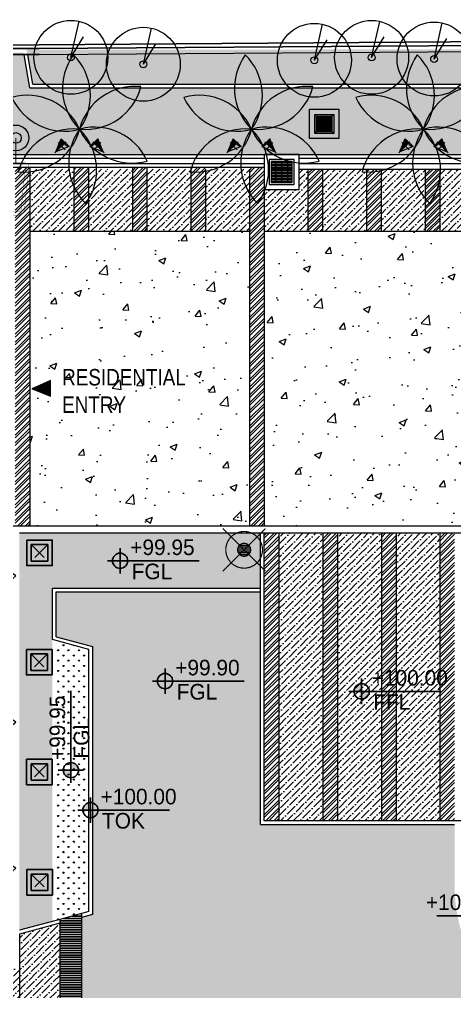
# Model space of a CAD drawing. Header units: millimetres. Extents: x 7964926 to 16080295, y -6277184 to -2986664.
# Drawn here: x 8175355 to 8187247, y -3103046 to -3076468 of the extents above; entities that cross this region are included whole.
import ezdxf

# ---------------------------------------------------------------- set-up
doc = ezdxf.new("R2010")
doc.units = ezdxf.units.MM
doc.header["$LTSCALE"] = 2000
doc.header["$MEASUREMENT"] = 0
doc.linetypes.add('( Hidden )', pattern=[0.375, 0.25, -0.125])
doc.linetypes.add('1', pattern=[0, 0, 0])
for name, color, linetype in [('a-hatch', 8, 'Continuous'), ('EARTHPIT', 230, 'Continuous'), ('L - proposed trees', 74, 'Continuous'), ('L-FL', 7, 'Continuous')]:
    doc.layers.add(name, color=color, linetype=linetype)
for name, color, linetype, lineweight in [('L - paving', 9, 'Continuous', 5), ('L- existing trees', 76, 'Continuous', 18), ('L-CHAMBERS', 50, 'Continuous', 5), ('L-compound wall', 7, 'Continuous', 20), ('L-DIM', 2, 'Continuous', 18), ('L-ELE 2', 30, 'Continuous', 15), ('L-ELE 4', 27, 'Continuous', 9), ('L-HATCH-1', 9, 'Continuous', 5), ('L-kerb', 24, 'Continuous', 13), ('L-LAWN HATCH', 96, 'Continuous', 5), ('L-lights', 213, 'Continuous', 0), ('L-Paver 400x400', 250, '1', 13), ('L-SHRUBS', 96, 'Continuous', 18), ('L-TEXT', 7, 'Continuous', 20)]:
    doc.layers.add(name, color=color, linetype=linetype, lineweight=lineweight)
doc.styles.add('Arial narrow', font='ARIALN.TTF')
doc.styles.add('Century Gothic', font='GOTHIC.TTF')
doc.styles.get("Standard").update_dxf_attribs({"font": 'romans.shx', "width": 0.75})
pattern_1 = [(90, (0.1326889004558325, -9.601470082998276e-06), (-141.4213562, 141.4213562), [37.5, -245.3427126]), (45, (0.1326889004558325, -9.601470082998276e-06), (-141.4213562373095, 141.4213562373095), [37.5, -162.5]), (135, (0.1326889004558325, -9.601470082998276e-06), (-141.4213562373095, -141.4213562373095), [37.5, -162.5])]
pattern_2 = [(45, (0.7553273048251867, 1106.924651841633), (66.29126073623884, 243.0679560328757), [312.5, -62.5, 0, -62.5])]
pattern_3 = [(45, (6400.755325192586, 1106.924651841167), (66.29126073623884, 243.0679560328757), [312.5, -62.5, 0, -62.5])]
pattern_4 = [(49.99999999999999, (0, 0), (1972.465502152072, -172.5683712021365), [206.25, -2268.75]), (355, (0, 0), (-381.56616743575, 2068.528367675033), [165, -1815]), (100.45144446, (164.37212275, -14.380696), (1590.899328499558, 1895.959975163731), [175.285528, -1928.140808]), (46.18420000000002, (0, 550), (2934.913659346824, -455.1780221809605), [309.3749999999999, -3403.125]), (96.63563549, (244.57604875, 512.06840575), (2570.320350604128, 2678.826152130014), [262.9284405, -2892.21284]), (351.1841639899999, (0, 550), (2570.320348900626, 2678.826150742473), [247.5, -2722.50000275]), (21, (275, 412.5), (1641.49439332577, -1107.201949329682), [206.25, -2268.75]), (326.0000000000001, (275, 412.5), (669.1171627843497, 1994.162623878846), [165, -1815]), (71.45144474, (411.7911985, 320.2331715), (2310.61153600742, 886.9606702174731), [175.2855225, -1928.140808]), (37.50000000000001, (0, 0), (33.43960212254934, 915.4580980361065), [0, -1793, 0, -1842.5, 0, -1821.875]), (7.499999999999999, (0, 0), (723.4412279659086, 1084.632207676491), [0, -1050.5, 0, -1751.75, 0, -694.375]), (327.5, (-613.25, 0), (1468.011699474125, -62.02589726954433), [0, -687.5, 0, -2145, 0, -2846.25]), (317.5, (-888.25, 0), (1603.761965691562, 275.2887014138738), [0, -893.75, 0, -1424.5, 0, -2021.25])]
pattern_5 = [(45, (0, 0), (-106.0660171779821, 106.0660171779821), []), (45, (0, 75), (-106.0660171779821, 106.0660171779821), [])]

# ---------------------------------------------------------------- blocks, each defined once
blk = doc.blocks.new('tree14 pp')
at = {"layer": 'L - proposed trees', "ltscale": 2000}
for radius in [1275.302534825622, 143.4666385081149]:
    blk.add_circle((-1172.818588513415, 1330.713593520573), radius, dxfattribs=at)
blk = doc.blocks.new('plam 1')
at = {"layer": 'L- existing trees'}
blk.add_circle((18691.24329189213, 10681.50307737615), 0.01259822064505469, dxfattribs=at)
for centre, major_axis, ratio, start_param, end_param in [((18692.18483846516, 10682.00705469291), (-0.7551500129593981, 0.7551500129593984), 0.9999999999221821, -0.142479172760305, 1.26503951691869), ((18690.59946198878, 10682.35859462703), (-0.7571085495885552, 0.7571085495885551), 0.9999999999214267, 3.013099626958253, 4.416231272074521), ((18691.27760801913, 10682.57046928463), (-0.755150012958269, 0.7551500129582689), 0.9999999999264555, 0.9047183779975385, 2.31223706823846), ((18690.18047726691, 10681.37326294998), (-0.7571085495863722, 0.7571085495863723), 0.9999999999260709, 4.060297177710615, 5.463428823434016), ((18692.15052233815, 10680.93966278443), (-0.755150012960137, 0.7551500129601366), 0.9999999999209107, -1.189676724922368, 0.2178419665983262), ((18691.66227661401, 10682.48840905321), (-0.7571085495877312, 0.7571085495877311), 0.9999999999241717, 1.965902074801756, 3.369033721785306), ((18690.82430717025, 10680.51774569909), (-0.7571085495877312, 0.7571085495877311), 0.9999999999241717, -1.175690578788037, 0.2274410681955126), ((18690.33606144613, 10682.06649196788), (-0.7551500129593878, 0.7551500129593877), 0.999999999925126, 1.951915928665749, 3.35943462018723), ((18691.8871217955, 10680.64756012527), (-0.7571085495885552, 0.7571085495885551), 0.9999999999214267, -0.1284930266315407, 1.274638618484728), ((18690.3017453191, 10680.9991000594), (-0.7551500129585874, 0.7551500129585873), 0.9999999999256194, 2.999113480829971, 4.406632170507497), ((18692.3061065174, 10681.63289180233), (-0.7571085495892501, 0.75710854958925), 0.9999999999211854, 0.9187045241248621, 2.321836169841844), ((18691.20897576513, 10680.43568546768), (-0.7551500129613562, 0.7551500129613561), 0.9999999999224967, 4.04631103158885, 5.453829721822878)]:
    blk.add_ellipse(centre, major_axis=major_axis, ratio=ratio, start_param=start_param, end_param=end_param, dxfattribs=at)
blk = doc.blocks.new('ertrt')
at = {"layer": 'L- existing trees', "color": 76, "lineweight": 5, "ltscale": 100}
for q in [(0.06719780142966947, 0.2962237633664886), (0.1037855794874414, 0.168169773592127)]:
    blk.add_line((1.77635683940025e-15, 8.881784197001252e-16), q, dxfattribs=at)
blk.add_circle((1.77635683940025e-15, 8.881784197001252e-16), 0.3037500000000001, dxfattribs=at)
at = {"layer": 'L- existing trees', "color": 42, "lineweight": 5, "ltscale": 100}
blk.add_circle((1.77635683940025e-15, 8.881784197001252e-16), 0.02806585742770773, dxfattribs=at)
blk = doc.blocks.new('finish lvl')
h = blk.add_hatch(color=256)
edge = h.paths.add_edge_path()
edge.add_ellipse((0.03779312691722225, 0.003030802937928456), major_axis=(-0.030468540123942, 0.030468540123942), ratio=0.9999999999984531, start_angle=-45.0000000000443, end_angle=45.00000000010281)
edge.add_line((-0.005295895751714852, 0.003030802937701083), (0.03779312691722236, 0.003030802937701083))
edge.add_line((0.03779312691722225, 0.003030802937928456), (0.03779312691722225, 0.04611982560686556))
edge = h.paths.add_edge_path()
edge.add_ellipse((0.03779312691722225, 0.003030802937928456), major_axis=(-0.030468540123909, 0.030468540123909), ratio=0.9999999999995983, start_angle=134.9999999999885, end_angle=224.999999999953)
edge.add_line((0.0808821495866141, 0.003030802938383204), (0.03779312691767689, 0.003030802938383204))
edge.add_line((0.03779312691722225, 0.003030802937928456), (0.03779312691722225, -0.04005821973088135))
for p, q in [((0.03779312691676751, 0.07484584072017242), (0.03779312691722225, -0.06878423484386076)), ((-0.03402191086343009, 0.00303080293815583), (0.4857257542894331, 0.003030802937473709))]:
    blk.add_line(p, q)
blk.add_ellipse((0.037793126917677, 0.00303080293815583), major_axis=(-0.030468540123953, 0.030468540123953), ratio=0.9999999999978331, start_param=1.570796326794534, end_param=7.85398163397412)
at = {"layer": 'L-FL'}
for tag, p in [('%%P0.00', (0.1256311287966128, 0.03566715156830469)), ('FIN.LVL.', (0.1074625354408454, -0.1030079454646966))]:
    blk.add_attdef(tag, p, '', height=0.08000000000000004, dxfattribs=at)
blk = doc.blocks.new('cb 1')
at = {"layer": 'L-Paver 400x400', "true_color": 0x636466}
h = blk.add_hatch(dxfattribs=at)
h.set_pattern_fill('GRATE', color=251, scale=1300)
h.set_pattern_definition([(0, (0, 0), (0, 40.625), []), (90, (0, 0), (-162.5, 9.950255243072245e-15), [])])
h.paths.add_polyline_path([(8080577.548487278, -3139539.649760513), (8079997.548487278, -3139539.649760513), (8079997.548487278, -3140119.649760513), (8080577.548487278, -3140119.649760513)])
at = {"layer": 'L-CHAMBERS', "color": 8}
blk.add_lwpolyline([(8079807.548487278, -3140309.649760513), (8080767.548487278, -3140309.649760513), (8080767.548487278, -3139349.649760513), (8079807.548487278, -3139349.649760513)], close=True, dxfattribs=at)
at = {"layer": 'L-CHAMBERS', "color": 37}
for points in [[(8079947.548487278, -3140169.649760513), (8080627.548487278, -3140169.649760513), (8080627.548487278, -3139489.649760513), (8079947.548487278, -3139489.649760513)], [(8079997.548487278, -3140119.649760513), (8080577.548487278, -3140119.649760513), (8080577.548487278, -3139539.649760513), (8079997.548487278, -3139539.649760513)]]:
    blk.add_lwpolyline(points, close=True, dxfattribs=at)
blk = doc.blocks.new('CHAMBERS')
at = {"layer": 'L-Paver 400x400', "true_color": 0x636466}
h = blk.add_hatch(dxfattribs=at)
h.set_pattern_fill('ANSI32', color=251, scale=135, angle=315)
h.set_pattern_definition([(0, (0.4799343226477504, 1.417475164402276), (1.4210854715202e-14, 50.62500000000001), []), (0, (17.35493429470807, -15.45752480719239), (1.4210854715202e-14, 50.62500000000001), [])])
h.paths.add_polyline_path([(7999084.227367846, -3148057.704323237), (7998664.227367677, -3148057.704323237), (7998664.227367676, -3148477.704323041), (7999084.227367845, -3148477.704323041)])
at = {"layer": 'L-CHAMBERS', "color": 42}
for points in [[(7999274.227367846, -3148667.704323237), (7998474.227367848, -3148667.704323237), (7998474.227367848, -3147867.704323237), (7999274.227367846, -3147867.704323237)], [(7999134.227367846, -3148527.704323237), (7998614.227367848, -3148527.704323237), (7998614.227367848, -3148007.704323237), (7999134.227367846, -3148007.704323237)], [(7999084.227367846, -3148477.704323237), (7998664.227367848, -3148477.704323237), (7998664.227367848, -3148057.704323237), (7999084.227367846, -3148057.704323237)]]:
    blk.add_lwpolyline(points, close=True, dxfattribs=at)
at = {"layer": 'L-Paver 400x400', "color": 251, "linetype": '( Hidden )', "ltscale": 0.005, "true_color": 0x636466}
for p, q in [((7998614.227367848, -3148007.704323238), (7999134.227367847, -3148527.704323237)), ((7998614.227367847, -3148527.704323237), (7999134.227367847, -3148007.704323237))]:
    blk.add_line(p, q, dxfattribs=at)
blk = doc.blocks.new('PL')
at = {"layer": 'L-lights'}
h = blk.add_hatch(dxfattribs=at)
h.set_pattern_fill('ANSI31', color=256, scale=32.5, style=0)
h.set_pattern_definition([(45, (5.943405767538934e-11, 1.438422714272747e-11), (-72.96458098368686, 72.96458098368687), [])])
edge = h.paths.add_edge_path()
edge.add_arc((-1.980708930204855e-10, -4.792233276873503e-11), 358.6952379030135, 89.65216382012761, 276.0669623147895)
edge.add_arc((-2.005542398819671e-10, -4.804645570288812e-11), 358.6952379030137, 276.0669623147899, 449.6521638201272)
at = {"layer": 'L-lights', "const_width": 65}
for points in [[(1.270153404675511e-09, -1658.684768646848), (1.270153404675511e-09, 1658.684768646877)], [(1658.676649893507, -2.17758473526645), (-1658.692887400218, -2.17758473526645)]]:
    blk.add_lwpolyline(points, dxfattribs=at)
for points in [[(6.123636782694438, 1008.676649893462, 1.057607136263516), (106.6097079497425, -1003.045588763812, 0.9455306849885294)], [(2.177584735642948, 358.6886279476718, 1.057607136266735), (37.91075155247358, -356.686204682835, 0.945530684985646)]]:
    blk.add_lwpolyline(points, format="xyb", close=True, dxfattribs=at)
blk = doc.blocks.new('street light')
at = {"color": 6, "const_width": 7.650000000330578, "elevation": -2.439675371201679e-06}
for points in [[(2710614.379028367, 3155395.706281325), (2709432.922553761, 3155516.237853157, 0.4536687637192325), (2709302.977778311, 3155402.498320451), (2709302.977778311, 3154921.040242178, 0.4536687637192321), (2709432.922553762, 3154807.300709472), (2710614.379028368, 3154927.832281305)], [(2710580.836622167, 3155304.118914542), (2709421.266956209, 3155422.417605599, 0.4667058194856372), (2709397.496522769, 3155402.498320451), (2709397.49652277, 3154921.040242178, 0.4667058194858429), (2709421.266956209, 3154901.12095703), (2710580.836622167, 3155019.419648088)], [(2710580.836622167, 3155019.419648088, 0.4895675210776071), (2710580.836622167, 3155304.118914542, 0.4895675210776071)], [(2710614.379028368, 3154927.832281305, 0.558552496259639), (2710614.379028367, 3155395.706281325)]]:
    blk.add_lwpolyline(points, format="xyb", dxfattribs=at)
at = {"color": 6, "const_width": 30.60000000132231, "elevation": -2.439675371201679e-06}
blk.add_lwpolyline([(2709302.977778311, 3155161.769281314), (2708621.745278282, 3155161.769281314)], dxfattribs=at)
at = {"color": 6}
for radius in [353.4360023993677, 146.5019940627257]:
    blk.add_circle((2708621.745278282, 3155161.769281314, -2.439675371201679e-06), radius, dxfattribs=at)
blk = doc.blocks.new('Shrub uplighter')
h = blk.add_hatch()
h.set_pattern_fill('ANSI31', color=256, scale=344.25, style=0)
h.set_pattern_definition([(44.99999999999999, (-3501134.187699043, -320471.3522648592), (-30.42768867793362, 30.42768867793361), [])])
edge = h.paths.add_edge_path()
edge.add_arc((1744.763391786627, 4.282545072711552e-09), 876.1540613691562, 153.0888804992076, 180.0000000001304)
edge.add_line((868.609330417471, 2.288954013225171e-09), (27.40169122575753, 5.809119799884426e-11))
edge.add_line((27.40169122575742, 5.809119799884388e-11), (963.4883096059559, 396.5541390786807))
for points in [[(-66.92863081881771, -1.823646492346899e-10), (1057.818631651814, 2.342421746717416e-09)], [(608.3609599826362, -354.7086354467119), (608.3609599826362, 354.7086354491955)], [(963.4883096078796, -399.2678857814941), (963.4883096059559, 396.554139078832)]]:
    blk.add_lwpolyline(points)
blk.add_lwpolyline([(27.40169122575742, 5.809119799884389e-11), (963.4883096065972, 396.5541390789522), (963.4883096078796, -399.2678857816143)], close=True)
blk.add_arc((1744.763391786627, 4.282726276050324e-09), 876.1540613691557, 153.0888804991918, 206.9111195010852)
blk = doc.blocks.new('GI-1')
at = {"layer": 'EARTHPIT', "color": 8, "linetype": '( Hidden )'}
for p, q in [((-225, 225), (224.9999999990687, -225)), ((224.9999999990687, 225), (-225, -225))]:
    blk.add_line(p, q, dxfattribs=at)
at = {"layer": 'EARTHPIT', "color": 7}
blk.add_lwpolyline([(-350, 350), (-350, -350), (349.9999999990687, -350), (349.9999999990687, 350)], close=True, dxfattribs=at)
at = {"layer": 'EARTHPIT', "color": 7, "linetype": '( Hidden )'}
blk.add_lwpolyline([(-225, 225), (-225, -225), (224.9999999990687, -225), (224.9999999990687, 225)], close=True, dxfattribs=at)

msp = doc.modelspace()

# ---------------------------------------------------------------- hatches: boundary and pattern name
at = {"layer": 'a-hatch'}
h = msp.add_hatch(dxfattribs=at)
h.set_pattern_fill('ANSI31', color=8, scale=500, angle=-45.00000000000001)
h.set_pattern_definition([(360, (11327940.34828557, 5022452.947272865), (2.213920477840794e-14, 62.5), [])])
h.paths.add_polyline_path([(8176455.38182855, -3101074.5858269), (8176455.38182855, -3108027.832516614), (8177055.381828552, -3108188.602032071), (8177055.38182855, -3100913.816311444)])
at = {"layer": 'L - paving'}
h = msp.add_hatch(dxfattribs=at)
h.set_pattern_fill('ANSI36', color=37, scale=1000)
h.set_pattern_definition(pattern_2)
h.paths.add_polyline_path([(8175641.190322248, -3082259.965291647), (8176841.19032225, -3082259.965291647), (8176841.19032225, -3080558.118567256), (8175641.190322248, -3080558.118567256)])
h = msp.add_hatch(dxfattribs=at)
h.set_pattern_fill('ANSI36', color=37, scale=1000)
h.set_pattern_definition(pattern_2)
h.paths.add_polyline_path([(8177241.190322248, -3082259.965291647), (8178441.190322246, -3082259.965291647), (8178441.190322248, -3080558.118567256), (8177241.190322248, -3080558.118567257)])
h = msp.add_hatch(dxfattribs=at)
h.set_pattern_fill('ANSI36', color=37, scale=1000)
h.set_pattern_definition(pattern_2)
h.paths.add_polyline_path([(8178841.190322248, -3082259.965291647), (8180041.19032225, -3082259.965291647), (8180041.190322252, -3080558.118567256), (8178841.190322248, -3080558.118567256)])
h = msp.add_hatch(dxfattribs=at)
h.set_pattern_fill('ANSI36', color=37, scale=1000)
h.set_pattern_definition(pattern_2)
h.paths.add_polyline_path([(8180441.190320136, -3082259.965291646), (8181641.190320134, -3082259.965291647), (8181641.190320134, -3080558.118567256), (8180441.190320136, -3080558.118567256)])
h = msp.add_hatch(dxfattribs=at)
h.set_pattern_fill('ANSI36', color=37, scale=1000)
h.set_pattern_definition(pattern_3)
h.paths.add_polyline_path([(8183001.057637576, -3081118.118557654), (8182041.190320136, -3081118.118557654), (8182041.190320136, -3082259.965291648), (8183241.190320138, -3082259.965291648), (8183241.190320138, -3080558.118567257), (8183001.057637576, -3080558.118567256)])
h = msp.add_hatch(dxfattribs=at)
h.set_pattern_fill('ANSI36', color=37, scale=1000)
h.set_pattern_definition(pattern_3)
h.paths.add_polyline_path([(8183641.190320136, -3082259.965291648), (8184841.190320134, -3082259.965291648), (8184841.190320136, -3080558.118567257), (8183641.190320136, -3080558.118567257)])
h = msp.add_hatch(dxfattribs=at)
h.set_pattern_fill('ANSI36', color=37, scale=1000)
h.set_pattern_definition(pattern_3)
h.paths.add_polyline_path([(8185241.190320136, -3082259.965291648), (8186441.190320138, -3082259.965291648), (8186441.19032014, -3080558.118567257), (8185241.190320136, -3080558.118567257)])
h = msp.add_hatch(dxfattribs=at)
h.set_pattern_fill('ANSI36', color=37, scale=1000)
h.set_pattern_definition(pattern_3)
h.paths.add_polyline_path([(8186841.190318024, -3082259.965291647), (8188041.190318022, -3082259.965291648), (8188041.190318022, -3080558.118567257), (8186841.190318024, -3080558.118567257)])
h = msp.add_hatch(dxfattribs=at)
h.set_pattern_fill('AR-CONC', color=252, scale=275)
h.set_pattern_definition(pattern_4)
h.paths.add_polyline_path([(8181641.190320138, -3090301.435218628), (8181641.190320136, -3082251.623595466), (8175641.19032225, -3082268.30698783), (8175641.255718559, -3090318.118567257)])
h = msp.add_hatch(dxfattribs=at)
h.set_pattern_fill('AR-CONC', color=252, scale=275)
h.set_pattern_definition(pattern_4)
h.paths.add_polyline_path([(8188041.190318026, -3090301.435218628), (8188041.190318024, -3082251.623595466), (8182041.190320138, -3082268.30698783), (8182041.255716447, -3090318.118567257)])
h = msp.add_hatch(dxfattribs=at)
h.set_pattern_fill('ANSI36', color=256, scale=1000)
h.set_pattern_definition([(45, (8108579.113291001, -3168574.934327291), (66.29126073623884, 243.0679560328757), [312.5, -62.5, 0, -62.5])])
edge = h.paths.add_edge_path()
edge.add_line((8182446.909557499, -3089635.118030052), (8182446.909557499, -3098377.335710912))
edge.add_line((8182446.909557497, -3098377.335710911), (8183646.909557497, -3098377.335710911))
edge.add_line((8183646.909557497, -3098377.335710911), (8183646.909557495, -3090518.118567254))
edge.add_line((8183646.909557495, -3090518.118567254), (8182446.909557497, -3090518.118567254))
h = msp.add_hatch(dxfattribs=at)
h.set_pattern_fill('ANSI36', color=256, scale=1000)
h.set_pattern_definition([(45, (8110179.113291001, -3168574.934327291), (66.29126073623884, 243.0679560328757), [312.5, -62.5, 0, -62.5])])
edge = h.paths.add_edge_path()
edge.add_line((8184046.909557499, -3089635.118030052), (8184046.909557499, -3098377.335710912))
edge.add_line((8184046.909557497, -3098377.335710911), (8185246.909557497, -3098377.335710911))
edge.add_line((8185246.909557497, -3098377.335710911), (8185246.909557495, -3090518.118567254))
edge.add_line((8185246.909557495, -3090518.118567254), (8184046.909557497, -3090518.118567254))
h = msp.add_hatch(dxfattribs=at)
h.set_pattern_fill('ANSI36', color=256, scale=1000)
h.set_pattern_definition([(45, (8111779.113291001, -3168574.934327291), (66.29126073623884, 243.0679560328757), [312.5, -62.5, 0, -62.5])])
edge = h.paths.add_edge_path()
edge.add_line((8186846.909557497, -3090518.118567255), (8185646.909557497, -3090518.118567255))
edge.add_line((8185646.909557497, -3090518.118567254), (8185646.909557495, -3098377.33571091))
edge.add_line((8185646.909557495, -3098377.33571091), (8186846.909557497, -3098377.33571091))
edge.add_line((8186846.909557499, -3098377.33571091), (8186846.909557497, -3090662.500009601))
h = msp.add_hatch(dxfattribs=at)
h.set_pattern_fill('ANSI36', color=256, scale=1000)
h.set_pattern_definition([(45, (0.2591901458799839, 0.0002133408561348915), (66.29126073623884, 243.0679560328757), [312.5, -62.5, 0, -62.5])])
h.paths.add_polyline_path([(8170336.253626464, -3102409.965068453), (8170336.253626466, -3103609.965068459), (8175355.381828494, -3103609.965068462), (8175355.381828554, -3107629.560786898), (8176455.381828548, -3107924.30489857), (8176455.38182855, -3101178.113444948), (8175355.381828552, -3101472.857556618), (8175355.381828554, -3102409.965068453)])
at = {"layer": 'L-HATCH-1'}
h = msp.add_hatch(dxfattribs=at)
h.set_pattern_fill('STEEL', color=26, scale=1200)
h.set_pattern_definition(pattern_5)
h.paths.add_polyline_path([(8175241.190322247, -3090318.118567255), (8175641.190322246, -3090318.118567255), (8175641.190322245, -3080508.118567255), (8175241.190322247, -3080508.118567255)])
h = msp.add_hatch(dxfattribs=at)
h.set_pattern_fill('STEEL', color=26, scale=1200)
h.set_pattern_definition(pattern_5)
h.paths.add_polyline_path([(8176841.190322245, -3082259.965291648), (8177241.190322243, -3082259.965291648), (8177241.190322243, -3080510.861850477), (8176841.190322245, -3080510.861850476)])
h = msp.add_hatch(dxfattribs=at)
h.set_pattern_fill('STEEL', color=26, scale=1200)
h.set_pattern_definition(pattern_5)
h.paths.add_polyline_path([(8178441.190322245, -3082259.965291648), (8178841.190322243, -3082259.965291648), (8178841.190322243, -3080510.861850477), (8178441.190322245, -3080510.861850476)])
h = msp.add_hatch(dxfattribs=at)
h.set_pattern_fill('STEEL', color=26, scale=1200)
h.set_pattern_definition(pattern_5)
h.paths.add_polyline_path([(8180041.190322245, -3082259.965291648), (8180441.190322243, -3082259.965291648), (8180441.190322243, -3080510.861850477), (8180041.190322245, -3080510.861850476)])
h = msp.add_hatch(dxfattribs=at)
h.set_pattern_fill('STEEL', color=26, scale=1200)
h.set_pattern_definition(pattern_5)
h.paths.add_polyline_path([(8181641.190320136, -3090318.118567255), (8182041.190320134, -3090318.118567255), (8182041.190320134, -3080510.861850478), (8181641.190320137, -3080510.861850477)])
h = msp.add_hatch(dxfattribs=at)
h.set_pattern_fill('STEEL', color=26, scale=1200)
h.set_pattern_definition(pattern_5)
h.paths.add_polyline_path([(8183641.19032013, -3080558.118567255), (8183241.190320133, -3080558.118567255), (8183241.190320132, -3082259.965291648), (8183641.19032013, -3082259.965291648)])
h = msp.add_hatch(dxfattribs=at)
h.set_pattern_fill('STEEL', color=26, scale=1200)
h.set_pattern_definition(pattern_5)
h.paths.add_polyline_path([(8185241.19032013, -3080558.118567255), (8184841.190320133, -3080558.118567255), (8184841.190320132, -3082259.965291648), (8185241.19032013, -3082259.965291648)])
h = msp.add_hatch(dxfattribs=at)
h.set_pattern_fill('STEEL', color=26, scale=1000)
h.set_pattern_definition([(45, (0, 0), (-88.38834764831844, 88.38834764831844), []), (45, (0, 62.5), (-88.38834764831844, 88.38834764831844), [])])
h.paths.add_polyline_path([(8186841.19032013, -3080558.118567256), (8186441.190320135, -3080558.118567255), (8186441.190320132, -3082259.965291648), (8186841.19032013, -3082259.965291648)])
h = msp.add_hatch(dxfattribs=at)
h.set_pattern_fill('ANSI31', color=4)
h.set_pattern_definition([(45, (0, 2.664978613145649), (-0.08838834764831845, 0.08838834764831845), [])])
h.paths.add_polyline_path([(8176205.064492151, -3086340.269383739), (8175700.081690564, -3086568.48773262), (8176205.064492153, -3086771.903807849)])
h = msp.add_hatch(dxfattribs=at)
h.set_pattern_fill('STEEL', color=26, scale=1200)
h.set_pattern_definition(pattern_5)
h.paths.add_polyline_path([(8182446.909557492, -3090518.118567255), (8182046.909557495, -3090518.118567255), (8182046.909557493, -3098377.335710909), (8182446.909557492, -3098377.335710909)])
h = msp.add_hatch(dxfattribs=at)
h.set_pattern_fill('STEEL', color=26, scale=1200)
h.set_pattern_definition(pattern_5)
h.paths.add_polyline_path([(8184046.909557493, -3090518.118567255), (8183646.909557497, -3090518.118567255), (8183646.909557495, -3098377.335710909), (8184046.909557493, -3098377.335710909)])
h = msp.add_hatch(dxfattribs=at)
h.set_pattern_fill('STEEL', color=26, scale=1200)
h.set_pattern_definition(pattern_5)
h.paths.add_polyline_path([(8185646.909557493, -3090518.118567255), (8185246.909557497, -3090518.118567255), (8185246.909557495, -3098377.335710909), (8185646.909557493, -3098377.335710909)])
h = msp.add_hatch(dxfattribs=at)
h.set_pattern_fill('STEEL', color=26, scale=1200)
h.set_pattern_definition(pattern_5)
h.paths.add_polyline_path([(8187246.909557493, -3090518.118567255), (8186846.909557497, -3090518.118567255), (8186846.909557495, -3098377.335710909), (8187246.909557493, -3098377.335710909)])
at = {"layer": 'L-LAWN HATCH'}
h = msp.add_hatch(dxfattribs=at)
h.set_pattern_fill('GRASS', color=256, scale=300)
h.set_pattern_definition([(90, (59794.8060906902, 1100.529718009755), (-212.1320343, 212.1320343), [56.25, -368.0140689]), (45, (59794.8060906902, 1100.529718009755), (-212.1320343559643, 212.1320343559643), [56.25, -243.75]), (135, (59794.8060906902, 1100.529718009755), (-212.1320343559643, -212.1320343559642), [56.25, -243.75])])
h.paths.add_polyline_path([(8188250.674419675, -3079325.118030054), (8188074.598684583, -3078335.118030052), (8175641.19032225, -3078335.11803005), (8175471.250137712, -3077379.61565715), (8168978.582111548, -3077410.110091365), (8141745.725901032, -3077449.56270062), (8141572.264514614, -3078424.863314651), (8152518.949401692, -3078405.571193527), (8152402.614801127, -3078405.776218265), (8153609.558739858, -3079159.965138646), (8174425.285204789, -3079159.965138644), (8174692.739609908, -3080158.118567255), (8194298.832205459, -3080158.118567255), (8194150.679496448, -3079325.118030054)])
at = {"layer": 'L-SHRUBS'}
h = msp.add_hatch(dxfattribs=at)
h.set_pattern_fill('GRASS', color=256, scale=300)
h.set_pattern_definition([(90, (-9158.68834111467, 19.99999040132388), (-212.1320343, 212.1320343), [56.25, -368.0140689]), (45, (-9158.68834111467, 19.99999040132388), (-212.1320343559642, 212.1320343559643), [56.25, -243.75]), (135, (-9158.68834111467, 19.99999040132388), (-212.1320343559643, -212.1320343559642), [56.25, -243.75])])
h.paths.add_polyline_path([(8208722.14981408, -3078355.118030052), (8189278.15860253, -3078355.118030052), (8189087.894947605, -3077285.345308227), (8175547.026743084, -3077296.864757909), (8175713.899101263, -3078235.118030049), (8188158.382550586, -3078235.118030052), (8188334.458285684, -3079225.118030054), (8194234.463362459, -3079225.118030054), (8194423.071670412, -3080158.118567255), (8209205.262351979, -3080158.118567255)])
h = msp.add_hatch(dxfattribs=at)
h.set_pattern_fill('GRASS', color=256, scale=200)
h.set_pattern_definition(pattern_1)
h.paths.add_polyline_path([(8181946.909557506, -3090518.118567255), (8175355.255327307, -3090518.118567254), (8175355.255327307, -3101369.330161517), (8176255.255327307, -3101128.17588833), (8176255.25532731, -3092005.858316765), (8181946.909557506, -3092005.858316765)])
at = {"layer": 'L-SHRUBS', "true_color": 0x58ba48}
h = msp.add_hatch(dxfattribs=at)
h.set_pattern_fill('GRASS', color=85, scale=500)
h.set_pattern_definition([(90, (0, 0), (-353.5533905, 353.5533905), [93.75, -613.3567814999999]), (45, (0, 0), (-353.5533905932738, 353.5533905932738), [93.75, -406.25]), (135, (0, 0), (-353.5533905932738, -353.5533905932737), [93.75, -406.25])])
edge = h.paths.add_edge_path()
edge.add_line((8187246.909557495, -3100135.154222927), (8187246.909557497, -3098477.335710909))
edge.add_line((8187246.909557499, -3098477.33571091), (8181946.909557497, -3098477.335710911))
edge.add_line((8181946.909557495, -3098477.33571091), (8181946.909557503, -3092105.85831677))
edge.add_line((8181946.909557503, -3092105.858316771), (8176355.255327305, -3092105.858316766))
edge.add_line((8176355.255327307, -3092105.858316765), (8176355.255327307, -3093345.078489554))
edge.add_line((8176355.255327307, -3093345.078489554), (8177355.255327308, -3093613.02768199))
edge.add_line((8177355.255327307, -3093613.02768199), (8177355.255327306, -3099162.397911606))
edge.add_line((8177355.255327307, -3099162.397911605), (8177355.255327304, -3100936.959394699))
edge.add_line((8177355.255327303, -3100936.9593947), (8177055.38182855, -3101017.310256521))
edge.add_line((8177055.38182855, -3101017.310256521), (8177055.381828552, -3108085.07441403))
edge.add_line((8177055.381828552, -3108085.07441403), (8177355.381828551, -3108165.459171759))
edge.add_line((8177355.38182855, -3108165.45917176), (8177355.381828553, -3112735.118362139))
edge.add_line((8177355.381828554, -3112735.118362138), (8191483.451933892, -3112735.118362138))
edge.add_line((8191483.451933891, -3112735.118362138), (8191751.40115619, -3113735.118473609))
edge.add_line((8191751.401156191, -3113735.118473609), (8204251.337875691, -3113735.118473609))
edge.add_line((8204251.33787569, -3113735.118473609), (8204599.671825859, -3112435.118473608))
edge.add_line((8204599.67182586, -3112435.118473607), (8206670.224186679, -3112435.118473607))
edge.add_line((8206670.224186679, -3112435.118473607), (8207018.98899177, -3111133.510501123))
edge.add_line((8207018.988991771, -3111133.510501123), (8229941.264929717, -3111133.510501122))
edge.add_line((8229941.264929716, -3111133.510501123), (8229941.264929716, -3104635.133623195))
edge.add_line((8229941.264929716, -3104635.133623195), (8208423.249066656, -3104635.145228719))
edge.add_line((8208423.249066656, -3104635.145228718), (8209454.799119796, -3110435.118473605))
edge.add_line((8209454.799119797, -3111133.510501123), (8217763.322613708, -3111133.510501125))
edge.add_line((8217763.322613707, -3110435.118473607), (8217763.322613706, -3111035.118473607))
edge.add_line((8217763.322613705, -3111035.118473607), (8191808.5, -3111035.118473602))
edge.add_line((8191761.057168547, -3111035.118473602), (8191761.057168548, -3110435.118473602))
edge.add_line((8191761.057168547, -3110435.118473602), (8199648.520249949, -3110435.118473603))
edge.add_line((8199648.520249948, -3110435.118473603), (8198616.972127144, -3104635.150517635))
edge.add_line((8198616.972127145, -3104635.150517634), (8191746.911984526, -3104635.154222932))
edge.add_arc((8191746.909557496, -3100135.154222933), 4500.000000000189, 179.9999999999348, 270.0000309018865, ccw=False)
edge = h.paths.add_edge_path(flags=16)
edge.add_line((8187007.744638879, -3110072.618362141), (8187007.744638878, -3112622.61836214))
edge.add_line((8187007.744638879, -3112622.618362141), (8186857.74463888, -3112622.618362141))
edge.add_line((8186857.744638879, -3112622.618362141), (8180457.744638879, -3112622.61836214))
edge.add_line((8180457.744638879, -3112622.61836214), (8180457.744638879, -3112472.618362139))
edge.add_line((8180457.744638879, -3112472.618362139), (8180457.744638873, -3110072.61836214))
edge.add_line((8180133.60805387, -3112536.434457783), (8186683.608053876, -3112536.434457784))
edge = h.paths.add_edge_path(flags=16)
edge.add_line((8186857.744638879, -3111672.618362141), (8187007.74463888, -3111672.618362141))
edge.add_line((8187007.744638879, -3111672.618362141), (8187007.744638879, -3111822.618362141))
edge.add_line((8187007.744638879, -3111822.618362141), (8186857.744638878, -3111822.618362141))
edge.add_line((8186857.744638879, -3111822.618362141), (8186857.744638881, -3111895))
edge.add_line((8186857.744638881, -3111895), (8183807.74463888, -3111895))
edge.add_line((8183807.744638879, -3112472.618362139), (8183807.744638879, -3112622.61836214))
edge.add_line((8183807.744638879, -3112622.618362139), (8183657.744638879, -3112622.618362139))
edge.add_line((8183657.744638879, -3112622.618362139), (8183657.744638879, -3112472.618362138))
edge.add_line((8183657.744638879, -3112472.618362139), (8180607.744638879, -3112472.618362139))
edge.add_line((8180607.744638879, -3112472.618362139), (8180607.744638878, -3111822.61836214))
edge.add_line((8180607.744638879, -3111822.618362139), (8180457.74463888, -3111822.618362139))
edge.add_line((8180457.744638879, -3111822.618362139), (8180457.744638879, -3111672.618362139))
edge.add_line((8180457.744638879, -3111672.618362139), (8180607.744638877, -3111672.618362139))
edge.add_line((8182769.500000002, -3111672.618362139), (8182769.499999999, -3110222.618362139))
edge.add_line((8180607.744638875, -3112373.5), (8182957.744638877, -3112373.5))
edge.add_line((8182957.744638877, -3112373.5), (8182957.744638879, -3111676.053361309))
edge.add_line((8182957.744638879, -3111676.053361309), (8183132.74463888, -3111676.053361309))
edge.add_line((8183132.744638879, -3111676.053361309), (8183132.744638879, -3112176.053361309))
edge.add_line((8183132.744638879, -3112176.053361309), (8182957.744638879, -3112176.053361309))
edge.add_line((8182957.744638879, -3112176.053361309), (8182957.744638879, -3112472.618362138))
edge.add_line((8182957.744638879, -3112472.618362139), (8183307.744638879, -3112472.618362139))
edge.add_line((8183307.744638879, -3112472.618362139), (8183307.744638876, -3110222.618362138))
edge.add_line((8183198.915766737, -3112612.936511421), (8183248.915766737, -3112612.936511421))
edge.add_line((8183248.915766737, -3112612.936511421), (8186744.5, -3111918))
edge.add_line((8186744.5, -3111918), (8186857.744638875, -3110222.618362139))
edge.add_line((8186857.744638875, -3110222.618362139), (8186857.744638879, -3111672.61836214))
h.paths.add_polyline_path([(8185307.744638883, -3110222.618362139), (8185357.744638883, -3110222.618362139), (8185357.744638881, -3111676.053361309), (8185707.744638881, -3111676.053361309), (8185707.744638883, -3110222.618362139), (8185757.744638883, -3110222.618362139), (8185757.744638881, -3111676.053361309), (8186107.744638881, -3111676.053361309), (8186107.744638883, -3110222.618362139), (8186157.744638883, -3110222.618362139), (8186157.744638881, -3111676.053361309), (8186332.744638879, -3111676.053361309), (8186332.744638879, -3111815.5), (8184332.744638879, -3111815.5), (8184332.744638879, -3111676.053361309), (8184507.744638881, -3111676.053361309), (8184507.744638883, -3112176.053361309), (8184557.744638883, -3112176.053361309), (8184557.744638881, -3111676.053361309), (8184907.744638881, -3111676.053361309), (8184907.744638883, -3111910.5), (8184957.744638883, -3111910.5), (8184957.744638881, -3111676.053361309), (8185307.744638881, -3111676.053361309)], flags=16)
h.paths.add_polyline_path([(8183807.744638879, -3112472.618362139), (8183807.744638879, -3112622.618362141), (8183657.744638879, -3112622.618362141), (8183657.744638879, -3112472.618362141), (8183657.744638879, -3111672.618362139), (8183807.744638879, -3111672.618362139), (8183807.744638879, -3111822.618362139)], flags=0)
h.paths.add_polyline_path([(8183807.744638881, -3111822.618362141), (8183657.744638879, -3111822.618362141), (8183657.744638879, -3111672.618362141), (8183807.744638879, -3111672.618362141)], flags=16)
h.paths.add_polyline_path([(8193157.580697251, -3112460.118473608), (8202763.322613707, -3112460.118473609), (8202763.322613707, -3113060.118473609), (8193157.580697251, -3113060.118473609)], flags=16)
edge = h.paths.add_edge_path(flags=16)
edge.add_line((8195057.203030944, -3111785.118473609), (8198404.069175908, -3111785.118473611))
edge.add_line((8198404.069175908, -3111785.118473611), (8198404.069175907, -3112385.118473611))
edge.add_line((8198312.5, -3112385.118473611), (8195057.203030944, -3112385.118473609))
edge.add_line((8195057.203030944, -3112385.118473609), (8195057.203030945, -3111785.118473609))
h.paths.add_polyline_path([(8193760.451655479, -3113135.118473609), (8195760.451655479, -3113135.118473609), (8195760.451655479, -3113635.118473609), (8193760.451655479, -3113635.118473609)], flags=16)
edge = h.paths.add_edge_path(flags=16)
edge.add_line((8198517.449485235, -3111110.118473609), (8202517.449485235, -3111110.118473609))
edge.add_line((8202517.449485235, -3111110.118473609), (8202517.449485234, -3111710.118473609))
edge.add_line((8202517.449485233, -3111710.118473609), (8202345, -3111710.118473609))
edge.add_line((8202345, -3111710.118473609), (8202345.000000001, -3111110.118473609))
h.paths.add_polyline_path([(8196960.451655479, -3113135.118473609), (8198960.451655479, -3113135.118473609), (8198960.451655479, -3113635.118473609), (8196960.451655479, -3113635.118473609)], flags=16)
edge = h.paths.add_edge_path(flags=16)
edge.add_line((8202330.5, -3111785.118473609), (8201457.203030944, -3111785.118473609))
edge.add_line((8201457.203030944, -3111785.118473609), (8201457.203030943, -3112385.118473609))
edge.add_line((8201457.203030944, -3112385.118473609), (8201357.437657885, -3112401.908615074))
edge.add_line((8201357.437657885, -3112401.908615074), (8201357.437657886, -3111126.5))
h.paths.add_polyline_path([(8200160.451655479, -3113135.118473609), (8202160.451655479, -3113135.118473609), (8202160.451655479, -3113635.118473609), (8200160.451655479, -3113635.118473609)], flags=16)
h.paths.add_polyline_path([(8199023.249251392, -3104635.150298513), (8200054.797413168, -3110435.118473603), (8201775.123957087, -3110341.059051636), (8202789.944599287, -3104635.148266985)], flags=17)
edge = h.paths.add_edge_path(flags=17)
edge.add_line((8208016.971930457, -3104635.14544784), (8203196.22181343, -3104635.148047863))
edge.add_line((8203196.221813429, -3104635.148047863), (8202164.672261689, -3110435.118473605))
edge.add_line((8202017.852777851, -3111035.6055412), (8208901.702460785, -3111035.6055412))
edge.add_line((8209048.521944623, -3110435.118473605), (8208016.971930456, -3104635.14544784))
h.paths.add_polyline_path([(8249141.264917035, -3104635.123267869), (8231341.264929716, -3104635.13286812), (8231341.264929716, -3111133.510501123), (8249141.264917035, -3111133.510501122)])
edge = h.paths.add_edge_path()
edge.add_line((8254621.913808862, -3104635.120311936), (8250541.264917036, -3104635.122512792))
edge.add_line((8250541.264917035, -3104635.122512792), (8250541.264917035, -3111133.510501122))
edge.add_line((8250541.264917035, -3111133.510501122), (8251255.552643685, -3111133.510501123))
edge.add_arc((8251255.552643688, -3120133.510501119), 8999.999999996275, 68.37652565635852, 90.00000000001779, ccw=False)
edge.add_arc((8257888.650842117, -3103400.249961408), 9000.000000000084, 248.376525656343, 381.5835566942982)
edge.add_arc((8274626.528562877, -3096778.811340923), 8999.999999999656, 188.184868324469, 201.5835566943058, ccw=False)
edge.add_line((8265718.203783788, -3098060.119122152), (8259121.911381833, -3098060.119122152))
edge.add_line((8259121.911381833, -3098060.119122152), (8259121.911381833, -3100135.120311937))
edge.add_arc((8254621.911381833, -3100135.120311937), 4500, -89.99996909811352, 5.9117155615240335e-12, ccw=False)
h.paths.add_polyline_path([(8180222.080938227, -3107432.907010571), (8187613.277403217, -3107432.907010571), (8187613.277403217, -3107345.500009601), (8180222.080938227, -3107345.500009601)], flags=16)
h.paths.add_polyline_path([(8216054.584043596, -3108284.292406362), (8216241.877170455, -3108284.292406362), (8216241.877170455, -3104815.12177414), (8216054.584043596, -3104815.12177414)], flags=16)
at = {"layer": 'L-SHRUBS'}
h = msp.add_hatch(dxfattribs=at)
h.set_pattern_fill('GRASS', color=256, scale=200)
h.set_pattern_definition(pattern_1)
h.paths.add_polyline_path([(8177255.255327307, -3093689.760380787), (8176355.255327307, -3093448.606107596), (8176355.255327305, -3101101.380969089), (8176455.255327307, -3101074.586049846), (8177255.255327307, -3100860.2266959)])

# ---------------------------------------------------------------- linework, layer by layer
at = {"layer": 'L-compound wall', "color": 7, "lineweight": 25}
for p, q in [((8269440.079242944, -3076578.560031627), (8175894.173612098, -3077264.37366557)), ((8175894.173612098, -3077264.37366557), (7980951.335808288, -3077607.935289741))]:
    msp.add_line(p, q, dxfattribs=at)
at = {"layer": 'L-compound wall'}
msp.add_line((8269440.079242942, -3076753.564734518), (8175894.969297625, -3077439.372535047), dxfattribs=at)
at = {"layer": 'L-compound wall', "lineweight": 25}
msp.add_lwpolyline([(8175893.586245873, -3077164.374301981), (7980862.945159239, -3077508.090668121), (7978305.124828079, -3097896.607832287), (7976331.01029449, -3114636.526972916), (7971810.414036102, -3151672.070342278), (7992932.742771153, -3151954.453417468), (8024764.788228069, -3151685.265464583), (8063758.699941444, -3151406.280851228), (8108734.296880024, -3151866.177734863), (8174286.973501227, -3153236.992930519), (8175095.256693388, -3114965.032729664), (8270296.784206889, -3115122.376169953), (8270280.009804663, -3116338.856435483), (8274728.881882717, -3116451.333088821), (8275279.372631292, -3076529.724445269), (8270829.795642485, -3076468.367926075)], close=True, dxfattribs=at)
for points in [[(8270829.928331669, -3076468.36793568), (8270829.928331386, -3076468.367935676), (8175893.718934774, -3077164.374311582), (7980863.07784814, -3077508.090677722), (7978305.25751698, -3097896.607841888), (7976331.142983392, -3114636.526982518), (7971810.546725001, -3151672.070351879), (7992932.875460055, -3151954.45342707), (8024764.920916971, -3151685.265474184), (8063758.832630344, -3151406.280860829), (8108734.429568924, -3151866.177744464), (8174287.106190126, -3153236.992940121), (8175095.389382288, -3114965.032739266), (8270296.916895788, -3115122.376179554), (8270280.142493565, -3116338.856445082)], [(8175894.925238416, -3077414.372573871), (7981058.521210873, -3077757.746622231), (7978568.982863449, -3097601.984588814), (7978444.955071006, -3097586.424810406)]]:
    msp.add_lwpolyline(points, dxfattribs=at)
at = {"layer": 'L-compound wall'}
msp.add_lwpolyline([(8175894.969297625, -3077439.372535047), (7981080.585700911, -3077782.707775236), (7978593.788421935, -3097605.096544496)], dxfattribs=at)
at = {"layer": 'L-DIM', "color": 4}
msp.add_lwpolyline([(8176205.064492151, -3086340.269383739), (8175700.081690565, -3086571.152711233), (8176205.064492153, -3086771.903807849), (8176205.064492151, -3086340.269383739)], dxfattribs=at)
at = {"layer": 'L-ELE 2'}
for p, q in [((8183001.057637576, -3080258.118567255), (8194841.057637576, -3080258.118567255)), ((8183001.057637576, -3080408.118567255), (8194841.057637576, -3080408.118567255)), ((8182053.96949997, -3090518.118567255), (8175355.255327309, -3090518.118567255)), ((8188746.90870635, -3090518.118567255), (8182046.909557506, -3090518.118567255)), ((8176355.255327307, -3093345.078489554), (8177355.255327307, -3093613.02768199)), ((8177355.255327307, -3093613.027681989), (8177355.255327307, -3099162.397911605)), ((8181946.909557495, -3098477.33571091), (8187246.909557495, -3098477.33571091)), ((8177355.255327305, -3099162.397911605), (8177355.255327303, -3100936.959394699)), ((8176455.255327307, -3101074.586049846), (8175355.255327307, -3101369.330161517)), ((8177255.255327307, -3100860.2266959), (8176455.255327305, -3101074.586049843)), ((8176455.38182855, -3101074.5858269), (8176455.38182855, -3108027.83251661)), ((8177355.255327303, -3100936.9593947), (8177055.255327305, -3101017.344152427)), ((8177055.38182855, -3100913.816311444), (8177055.381828552, -3108188.602032071)), ((8176455.255327307, -3101178.113667889), (8175355.255327307, -3101472.85777956)), ((8175355.381828554, -3101472.857556618), (8175355.381828554, -3114715.461881914))]:
    msp.add_line(p, q, dxfattribs=at)
for points in [[(8181946.909557495, -3098477.33571091), (8181946.909557495, -3090518.118567255)], [(8188748.553017139, -3098377.33571091), (8182046.909557495, -3098377.335710909), (8182046.909557495, -3090518.118567255)], [(8177255.255327307, -3100860.226695902), (8177255.255327307, -3093689.760380787), (8176255.255327307, -3093421.811188351), (8176255.255327307, -3092018.118567255), (8181946.909557495, -3092018.118567255)], [(8176355.255327307, -3093345.078489554), (8176355.255327307, -3092118.118567255), (8181946.909557495, -3092118.118567255)]]:
    msp.add_lwpolyline(points, dxfattribs=at)
at = {"layer": 'L-ELE 4'}
for p, q in [((8175641.19032225, -3080508.118567255), (8175641.19032225, -3090318.118567255)), ((8181641.19032014, -3080558.118567256), (8181641.190320138, -3090318.118567255)), ((8182041.190320138, -3080558.118567256), (8182041.190320138, -3090318.118567255)), ((8183001.057637576, -3080558.118567255), (8194841.057637576, -3080558.118567255)), ((8175641.19032225, -3082259.965291648), (8181641.190320138, -3082259.965291648)), ((8182041.190320136, -3082259.965291648), (8188041.190318026, -3082259.965291648))]:
    msp.add_line(p, q, dxfattribs=at)
for points in [[(8175641.190322248, -3080508.118567255), (8175641.190322248, -3082318.118567255)], [(8176841.190322248, -3080508.118567255), (8176841.190322248, -3082259.965291648)], [(8177241.190322248, -3080508.118567255), (8177241.190322248, -3082259.965291648)], [(8178441.190322248, -3080508.118567255), (8178441.190322248, -3082259.965291648)], [(8178841.190322248, -3080508.118567255), (8178841.190322248, -3082259.965291648)], [(8180041.190322248, -3080508.118567255), (8180041.190322248, -3082259.965291648)], [(8180441.190320136, -3080558.118567255), (8180441.190320136, -3082259.965291648)], [(8181641.190320136, -3080558.118567255), (8181641.190320136, -3082315.33559865)], [(8182041.190320136, -3080558.118567255), (8182041.190320136, -3082315.33559865)], [(8183241.190320136, -3080558.118567256), (8183241.190320136, -3082259.965291648)], [(8184841.190320136, -3080558.118567256), (8184841.190320136, -3082259.965291648)], [(8185241.190320136, -3080558.118567256), (8185241.190320136, -3082259.965291648)], [(8186441.190320136, -3080558.118567256), (8186441.190320136, -3082259.965291648)], [(8186841.190318024, -3080558.118567256), (8186841.190318024, -3082259.965291648)], [(8182446.909557497, -3090518.118567254), (8182446.909557497, -3098377.33571091)], [(8183646.909557497, -3090518.118567254), (8183646.909557497, -3098377.33571091)], [(8184046.909557497, -3090518.118567254), (8184046.909557497, -3098377.33571091)], [(8185246.909557497, -3090518.118567254), (8185246.909557497, -3098377.33571091)], [(8185646.909557497, -3090518.118567254), (8185646.909557497, -3098377.33571091)], [(8186846.909557497, -3090518.118567255), (8186846.909557497, -3098377.335710909)]]:
    msp.add_lwpolyline(points, dxfattribs=at)
at = {"layer": 'L-HATCH-1', "color": 26}
msp.add_lwpolyline([(8183641.190320136, -3080558.118567256), (8183641.190320136, -3082259.965291648)], dxfattribs=at)
at = {"layer": 'L-kerb'}
for p, q in [((8175641.190322254, -3078335.118030049), (8175482.007594958, -3077440.100326818)), ((8175724.974188253, -3078235.118030049), (8175583.545062312, -3077439.921380119)), ((8175641.19032225, -3078335.11803005), (8188074.598684583, -3078335.118030051)), ((8175724.974188253, -3078235.11803005), (8188158.382550586, -3078235.118030052)), ((8154341.190326484, -3080158.118567255), (8267856.85364517, -3080158.118567255)), ((8154441.190326477, -3080258.118567255), (8182041.057637576, -3080258.118567255)), ((8172761.057639698, -3080408.118567255), (8182041.057637576, -3080408.118567255)), ((8190021.910476584, -3090318.118567255), (8172736.253626464, -3090318.118567255))]:
    msp.add_line(p, q, dxfattribs=at)
at = {"layer": 'L-kerb', "color": 8}
msp.add_line((8172761.057639698, -3080508.118567255), (8182041.057637576, -3080508.118567255), dxfattribs=at)

# ---------------------------------------------------------------- block references
at = {"layer": 'EARTHPIT'}
for p in [(8175902.819084516, -3091051.20583906), (8175895.910221251, -3094040.196008718), (8175898.818189124, -3097043.138497795), (8175904.907356748, -3100058.556354692)]:
    msp.add_blockref('GI-1', p, dxfattribs=at)
at = {"layer": 'L - proposed trees', "color": 1, "xscale": -1.377000000000001, "yscale": 1.377000000000001, "zscale": 1.377, "rotation": 149.9999999999999}
msp.add_blockref('tree14 pp', (8175929.195430603, -3103619.313216847), dxfattribs=at)
at = {"layer": 'L- existing trees', "color": 76, "xscale": 3325.365938783046, "yscale": 3325.365938783046, "zscale": 3325.365938783046}
for p in [(8176761.073260769, -3077504.630634774), (8183415.833490036, -3077585.397527209), (8184980.123567622, -3077505.656990574), (8186687.558789682, -3077550.489595707), (8178742.084310792, -3077694.156938091)]:
    msp.add_blockref('ertrt', p, dxfattribs=at)
at = {"layer": 'L- existing trees'}
for p, xscale, yscale, zscale, rotation in [((17409693.6715279, -33279222.72896839), 1466.902106434599, 1466.902106434599, 1466.902106434599, 77.25277453061463), ((17414393.6715279, -33279222.72896839), 1466.902106434599, 1466.902106434599, 1466.902106434599, 77.25277453061463), ((17419093.6715279, -33279222.72896839), 1466.902106434599, 1466.902106434599, 1466.902106434599, 77.25277453061463), ((-14476084.86362633, -10016325.1051318), 1100.176579825949, 1100.176579825949, 1100.176579825949, 347.2527745306146), ((-14476084.86362633, -10020325.1051318), 1100.176579825949, 1100.176579825949, 1100.176579825949, 347.2527745306146), ((-14476084.86362633, -10024325.1051318), 1100.176579825949, 1100.176579825949, 1100.176579825949, 347.2527745306146)]:
    msp.add_blockref('plam 1', p, dxfattribs=dict(at, xscale=xscale, yscale=yscale, zscale=zscale, rotation=rotation))
at = {"layer": 'L-CHAMBERS', "color": 8}
for name, p in [('CHAMBERS', (184811.7102526315, 68942.16946520656)), ('cb 1', (102233.6418392044, 59191.53119368758)), ('cb 1', (102233.6418392044, 59191.53119368758))]:
    msp.add_blockref(name, p, dxfattribs=at)
at = {"layer": 'L-FL', "ltscale": 0.5}
ref = msp.add_blockref('finish lvl', (8177922.478299921, -3091283.770677977), dxfattribs=dict(at, xscale=4835.363999980464, yscale=4835.363999980464, zscale=4835.363999980464, rotation=0.0002105369682017914))
ref.add_attrib('FIN.LVL.', 'FGL', (8178422.672543652, -3091772.936992465, 1.858061185515393e-06), dxfattribs={"ltscale": 0.5, "height": 426.2420098618888, "rotation": 0.0002104550148928522, "style": 'Century Gothic'})
ref.add_attrib('%%P0.00', '+99.95', (8178384.332222121, -3091112.082362774), dxfattribs={"ltscale": 0.5, "height": 426.2420098618888, "rotation": 0.0002104550148928522, "style": 'Century Gothic'})
ref = msp.add_blockref('finish lvl', (8179151.889419084, -3094573.539200763), dxfattribs=dict(at, xscale=4835.363999980464, yscale=4835.363999980464, zscale=4835.363999980464, rotation=0.0002105369682294075))
ref.add_attrib('FIN.LVL.', 'FGL', (8179652.083662815, -3095062.705515251, 1.858061185515393e-06), dxfattribs={"ltscale": 0.5, "height": 426.2420098618888, "rotation": 0.0002105019495527297, "style": 'Century Gothic'})
ref.add_attrib('%%P0.00', '+99.90', (8179613.74334128, -3094401.850885559), dxfattribs={"ltscale": 0.5, "height": 426.2420098618888, "rotation": 0.0002105019495527297, "style": 'Century Gothic'})
ref = msp.add_blockref('finish lvl', (8184524.422936418, -3094853.42354006), dxfattribs=dict(at, xscale=4835.363999980464, yscale=4835.363999980464, zscale=4835.363999980464, rotation=0.0002105369682294075))
ref.add_attrib('FIN.LVL.', 'FFL', (8185024.617180149, -3095342.589854548, 1.858061185515393e-06), dxfattribs={"ltscale": 0.5, "height": 426.2420098618888, "rotation": 0.0002105019495527297, "style": 'Century Gothic'})
ref.add_attrib('%%P0.00', '+100.00', (8184986.276858618, -3094681.735224858), dxfattribs={"ltscale": 0.5, "height": 426.2420098618888, "rotation": 0.0002105019495527297, "style": 'Century Gothic'})
ref = msp.add_blockref('finish lvl', (8176776.434129841, -3097175.603577117), dxfattribs=dict(at, xscale=4835.363999980464, yscale=4835.363999980464, zscale=4835.363999980464, rotation=90.00021053696821))
ref.add_attrib('FIN.LVL.', 'FGL', (8177265.600444329, -3096675.409333386, 1.858061185515393e-06), dxfattribs={"ltscale": 0.5, "height": 426.2420098618888, "rotation": 90.00021045501488, "style": 'Century Gothic'})
ref.add_attrib('%%P0.00', '+99.95', (8176604.745814639, -3096713.749654918), dxfattribs={"ltscale": 0.5, "height": 426.2420098618888, "rotation": 90.00021045501488, "style": 'Century Gothic'})
ref = msp.add_blockref('finish lvl', (8177111.731706696, -3098099.655513062), dxfattribs=dict(at, xscale=4835.363999980464, yscale=4835.363999980464, zscale=4835.363999980464, rotation=0.0002105369682145137))
ref.add_attrib('FIN.LVL.', 'TOK', (8177611.925950427, -3098588.82182755, 1.858061185515393e-06), dxfattribs={"ltscale": 0.5, "height": 426.2420098618888, "rotation": 0.0002104550148928522, "style": 'Century Gothic'})
ref.add_attrib('%%P0.00', '+100.00', (8177573.585628895, -3097927.967197856), dxfattribs={"ltscale": 0.5, "height": 426.2420098618888, "rotation": 0.0002104550148928522, "style": 'Century Gothic'})
ref = msp.add_blockref('finish lvl', (8189108.059593301, -3100988.85274065), dxfattribs=dict(at, xscale=-4835.363999980464, yscale=4835.363999980464, zscale=4835.363999980464, rotation=359.9997894630318))
ref.add_attrib('FIN.LVL.', 'TOK', (8187490.827315576, -3101478.014952105, 1.858061185515393e-06), dxfattribs={"ltscale": 0.5, "height": 426.2420098618888, "rotation": 359.9997895449851, "style": 'Century Gothic'})
ref.add_attrib('%%P0.00', '+100.30', (8186463.707494177, -3100817.156408835), dxfattribs={"ltscale": 0.5, "height": 426.2420098618888, "rotation": 359.9997895449851, "style": 'Century Gothic'})
at = {"layer": 'L-lights', "linetype": 'ByBlock', "extrusion": (-7.73757935205505e-09, -8.055596804142997e-09, 1), "rotation": 269.9985822399502}
msp.add_blockref('street light', (5020163.241676596, -371008.3009530542, -0.03844538083946249), dxfattribs=at)
at = {"layer": 'L-lights', "color": 6}
for name, p, xscale, yscale, zscale, rotation in [('Shrub uplighter', (8176342.3561013, -3080099.757084102), 0.3865931111449182, 0.3865931111449182, 0.3865931111449182, 44.99999901484804), ('Shrub uplighter', (8177653.418180783, -3080099.757084102), -0.3865931111449182, 0.3865931111449182, 0.3865931111449182, 315.000000985152), ('Shrub uplighter', (8181042.3561013, -3080099.757084102), 0.3865931111449182, 0.3865931111449182, 0.3865931111449182, 44.99999901484804), ('Shrub uplighter', (8182353.418180783, -3080099.757084102), -0.3865931111449182, 0.3865931111449182, 0.3865931111449182, 315.000000985152), ('Shrub uplighter', (8185739.661424841, -3080099.757084102), 0.3865931111449182, 0.3865931111449182, 0.3865931111449182, 44.99999901484804), ('Shrub uplighter', (8187053.418180783, -3080099.757084102), -0.3865931111449182, 0.3865931111449182, 0.3865931111449182, 315.000000985152), ('PL', (8181496.011584715, -3090968.883841544, -4.022731806302856e-05), 0.497007000161001, 0.497007000161001, 0.497007000161001, 135.0000000000014)]:
    msp.add_blockref(name, p, dxfattribs=dict(at, xscale=xscale, yscale=yscale, zscale=zscale, rotation=rotation))

# ---------------------------------------------------------------- texts
at = {"layer": 'L-TEXT', "color": 0, "insert": (8176522.131849473, -3086025.746535457), "char_height": 450, "width": 17115.75000000047, "attachment_point": 1, "style": 'Arial narrow'}
msp.add_mtext('RESIDENTIAL \\PENTRY', dxfattribs=at)

doc.saveas('drawing.dxf')
